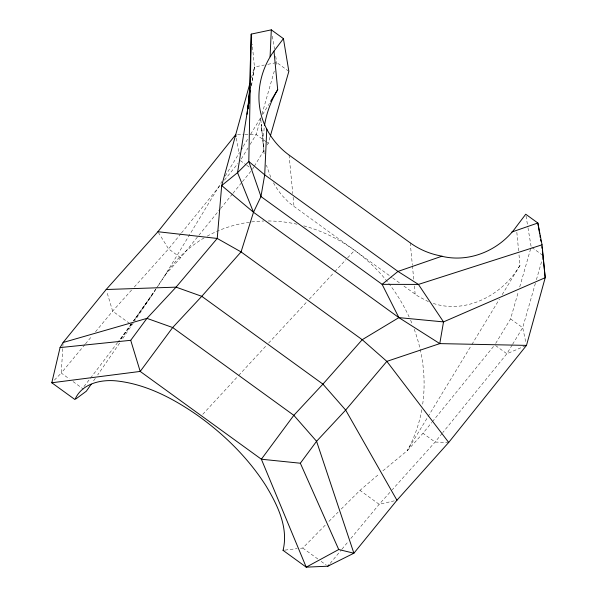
<?xml version="1.0" encoding="UTF-8"?>
<svg xmlns="http://www.w3.org/2000/svg" width="597" height="597" viewBox="0 0 597 597"><rect width="100%" height="100%" fill="white"/><g stroke="black" fill="none" stroke-linecap="round" stroke-linejoin="round"><path stroke-width="0.45" stroke-dasharray="2.98 2.24" d="M63.051 343.424L61.267 373.05L52.424 382.125M264.128 128.071L263.247 141.526L264.128 153.989L260.635 117.982M251.434 86.095L254.434 66.983L252.24 44.148M251.494 85.364L254.434 66.983L264.247 65.036M251.479 77.67L254.434 66.983M260.979 117.654L256.15 134.534L249.912 144.795M261.993 114.094L274.71 69.67M276.232 64.342L276.747 62.558L275.381 54.387M267.299 144.892L268.262 143.31L270.045 137.094M495.697 343.387L510.577 318.91L518.457 291.366M519.733 286.926L530.92 247.83M535.405 283.269L522.688 327.693L512.614 344.275M536.419 279.709L543.031 256.613M204.114 237.919A151.675 134.079 54.2 0 0 165.085 275.157L221.868 181.57M225.241 176.018L239.576 152.429M242.651 147.369L242.957 146.862M243.263 146.355L247.874 138.773M250.643 134.221L260.479 118.034M262.635 114.49L268.777 104.378M269.09 103.871L269.396 103.363M241.27 159.011L247.986 147.959M252.427 169.369L253.867 167.003M254.344 166.212L264.904 148.84M421.795 409.721A151.675 134.079 54.2 0 1 407.258 450.653L427.564 417.415M428.042 416.624L471.406 345.275M471.891 344.484L499.413 299.194M502.181 294.642L520.009 265.307L518.927 254.046M512.136 345.066L506.853 353.752L442.743 432.646M520.009 265.307C503.129 294.62 466.384 314.559 432.885 303.298M157.966 286.112L165.085 275.157L156.414 288.172M155.817 289.396L135.071 320.365M155.899 288.941L133.758 320.865M133.228 323.052L122.086 339.499M119.631 343.096L97.721 374.909M95.281 378.401L92.841 381.901M131.609 323.82L118.691 342.051L131.601 323.895M133.758 320.783L153.668 292.672L133.609 320.79M131.437 323.813L118.236 341.745M117.676 342.484L91.311 377.095M83.931 386.58L90.744 377.826M180.906 233.696L168.555 248.897L133.758 287.635M181.495 232.972L220.897 184.473M224.427 180.13L237.957 163.488M165.011 275.105L180.667 257.68L198.316 235.964M198.905 235.24L220.077 209.181M220.666 208.457L232.427 193.98M233.017 193.256L241.837 182.398M242.427 181.675L251.837 170.093M407.326 450.705L422.982 433.28L431.803 422.422M432.392 421.698L494.152 345.693M442.161 433.37L435.101 442.056L392.229 489.786M84.886 344.588L61.267 373.05L69.371 378.923M85.475 343.879L91.968 336.051M95.513 331.783L112.639 311.149L133.138 288.321M330.178 563.367L341.394 549.844M341.984 549.136L348.476 541.307M350.842 538.464L379.177 504.308L391.61 490.473M202.786 414.288L237.651 376.558M238.725 375.394L266.284 345.603M268.613 343.088L306.977 301.672M309.298 299.164L333.693 272.859M334.85 271.605L345.879 259.717M347.626 257.844L354.588 250.344M300.5 548.285L302.761 548.053L325.887 524.472M328.917 521.412L338.096 512.166M341.208 509.047L359.976 490.391L379.043 474.063M382.886 470.824L407.258 450.653M525.644 345.753L506.853 353.752L494.741 344.969M394.274 500.846L379.177 504.308L359.976 490.391M267.822 64.327L276.747 62.558L288.858 71.341M284.978 550.106L297.134 548.643M237.576 134.661L244.076 134.616M245.001 134.609L256.15 134.534L266.128 141.765M448.698 442.444L435.101 442.056L422.982 433.28M428.43 301.657L418.296 296.373L403.199 285.567M531.882 247.457L541.86 254.688M266.837 142.28L268.262 143.31M510.577 318.91L522.688 327.693L526.114 343.618M240.307 160.593L246.009 164.72M246.725 165.235L250.285 167.817M273.471 182.794C278.493 192.033 285.47 200.264 294.008 206.443L391.983 277.441M392.729 277.978L400.206 283.403M180.667 257.68L168.555 248.897L157.921 231.726M129.624 323.462L112.639 311.149L106.684 291.246M130.362 323.992L131.84 325.067M73.058 381.595L83.371 389.072M302.761 548.053L318.238 559.27M321.179 561.404L326.343 565.143M270.74 177.279L266.404 165.138M236.352 138.243L239.203 154.332M526.039 216.047L527.852 226.95M528.002 227.86L531.173 246.942M272.366 36.208L274.478 48.932M516.838 232.323L518.614 250.83M410.229 242.86L412.34 264.881M412.43 265.799L413.751 279.56M414.37 285.985L415.161 294.239M289.067 155.056L292.776 193.592M293.127 197.264L294.008 206.443M263.389 146.399L261.314 124.325L262.008 131.9M207.166 236.173A151.675 134.079 54.2 0 1 263.844 221.017M268.269 220.972A151.675 134.079 54.2 0 1 296.985 224.203M303.791 225.867A151.675 134.079 54.2 0 1 409.154 316.985M410.609 320.238A151.675 134.079 54.2 0 1 412.326 324.335M414.236 329.305A151.675 134.079 54.2 0 1 422.4 406.117"/><path stroke-width="0.9" d="M249.031 103.303L251.27 34.096L271.307 29.85L283.426 38.633L288.858 71.341L270.299 136.206M283.426 38.633L273.986 51.096C257.755 73.08 253.561 104.669 266.784 129.094L264.702 174.846L260.964 196.547L253.494 212.256L241.061 251.904L201.771 296.313L172.675 327.529L140.205 371.424L51.79 382.767L60.066 347.588L63.11 342.499L106.162 289.515L157.921 231.726L235.718 134.668L249.755 83.908M270.083 56.767L271.307 29.85M249.83 86.961L248.016 108.803L249.859 90.99M247.001 114.311L249.882 90.237M248.71 102.818L237.554 172.645L253.494 212.256L398.878 317.619L439.78 343.611L526.494 345.387L545.21 277.702L542.382 250.27M249.001 100.983L249.292 99.139M264.561 125.228C266.628 112.699 271.098 100.565 277.695 89.707L273.986 51.096M526.494 345.387L448.698 442.444L396.938 500.234L353.887 553.218L327.813 566.21L306.216 567.15L283.053 550.359C288.724 527.472 277.329 504.562 265.74 485.458C248.046 457.854 224.256 434.444 197.652 415.437C173.914 398.96 147.355 384.692 118.288 381.125C102.214 378.961 81.938 383.035 74.961 399.565L51.79 382.767M241.725 148.884L242.039 148.377M270.628 101.341L277.695 89.707M91.214 384.229L86.319 391.207L75.983 398.856M60.066 347.588L130.721 340.312L146.952 318.365L176.055 287.15L217.226 238.449L221.696 185.57L235.718 134.668L236.031 136.459M130.721 340.312L140.205 371.424L261.367 459.22L300.343 463.227L316.574 441.28L345.67 410.072L386.841 361.372L439.78 343.611L443.519 321.902L418.422 284.418L397.975 271.426L264.702 174.846L248.807 161.496L251.27 34.096L251.628 37.753M327.813 566.21L328.992 564.784M63.11 342.499L146.952 318.365L172.675 327.529L293.828 415.325L316.574 441.28L353.887 553.218L338.723 549.524L306.216 567.15L261.367 459.22L293.828 415.325L322.925 384.117L362.215 339.7L398.878 317.619L443.519 321.902L545.21 277.702L542.046 244.815L537.852 223.009L525.733 214.233L516.301 226.688C499.48 250.606 468.249 263.74 439.623 255.688A75.744 74.103 -15.9 0 1 410.229 242.86L289.067 155.056A75.744 74.103 -15.9 0 1 267.956 131.288L266.784 129.094M442.108 256.15L397.975 271.426L382.117 284.344L260.964 196.547L248.807 161.496L237.554 172.645L221.696 185.57L253.494 212.256M511.89 231.994L537.852 223.009L539.666 233.912M542.046 244.815L418.422 284.418L382.117 284.344L398.878 317.619M283.053 550.359L283.888 550.247M106.162 289.515L176.055 287.15L201.771 296.313L322.925 384.117L345.67 410.072L396.938 500.234M157.921 231.726L217.226 238.449L241.061 251.904L362.215 339.7L386.841 361.372L448.698 442.444M300.343 463.227L338.723 549.524M539.964 235.733L540.27 237.546M540.569 239.367L540.875 241.181M541.778 246.636L542.083 248.449"/></g></svg>
